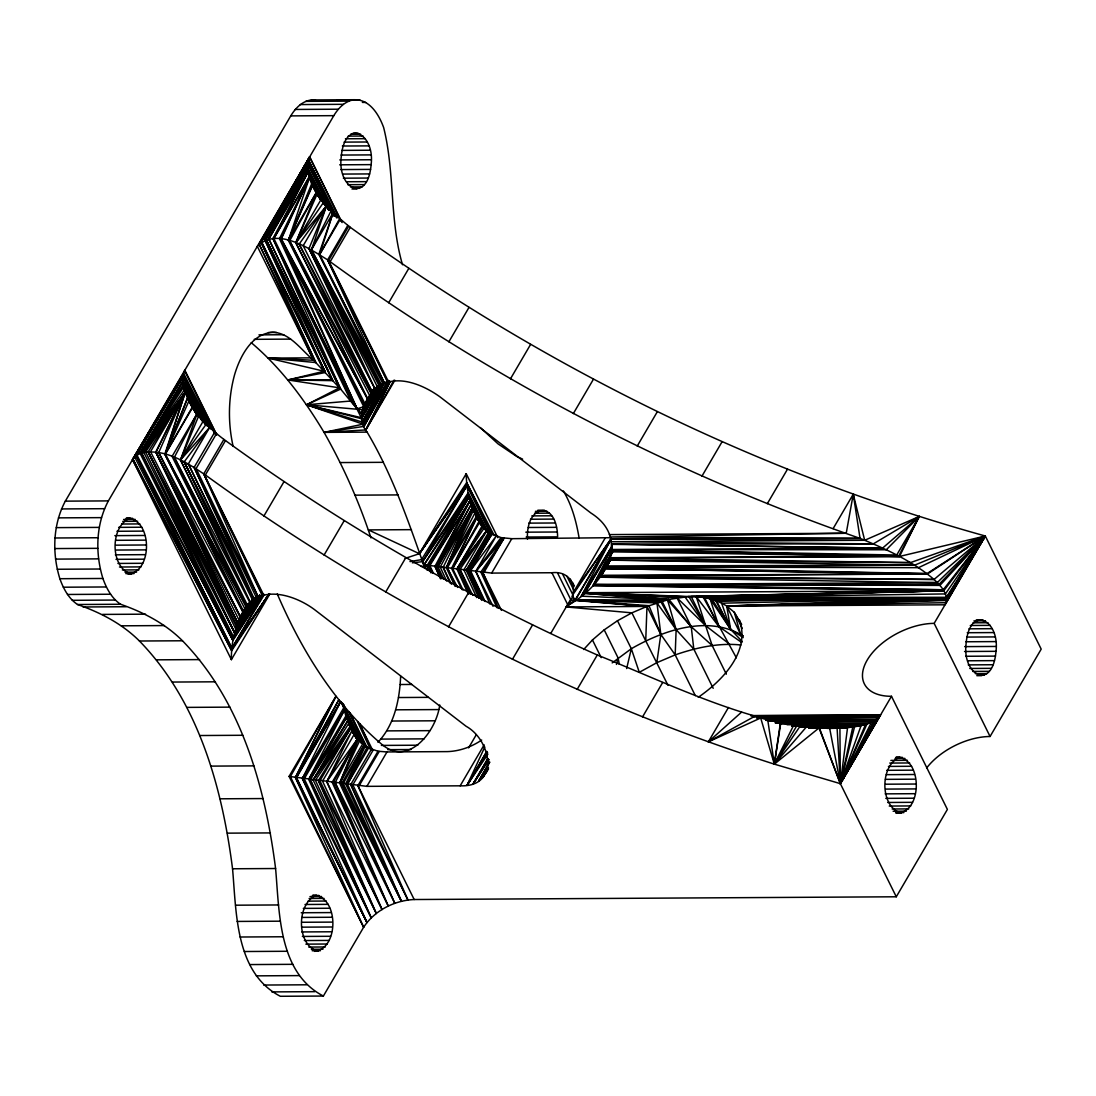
<?xml version="1.0" encoding="UTF-8"?>
<svg xmlns="http://www.w3.org/2000/svg" width="1096" height="1096" viewBox="0 0 1096 1096"><rect width="100%" height="100%" fill="white"/><g stroke="black" fill="none" stroke-linecap="round" stroke-linejoin="round"><path stroke-width="1.5" d="M427.166 570.125L427.235 565.289L469.129 497.022L485.802 530.491M128.163 574.222C153.125 571.756 152.563 518.586 126.684 518.12M314.538 951.342C339.5 948.876 338.952 895.706 313.072 895.24M371.133 164.633C375.092 132.972 344.61 117.354 341.199 157.18C337.239 188.827 367.722 204.445 371.133 164.633L339.678 164.811M527.477 539.177C525.573 504.009 556.905 499.31 557.617 536.862L526.162 537.04M896.295 813.273C923.01 813.328 922.859 757.528 896.473 757.158M996.004 651.325C999.963 619.678 969.481 604.06 966.069 643.873C962.11 675.533 992.592 691.151 996.004 651.325L964.548 651.504M550.781 633.365L566.879 605.814C600.951 588.511 634.05 540.342 590.895 513.01L439.893 396.807C423.001 384.641 396.451 373.298 377.572 387.299C365.16 398.012 354.734 417.412 367.105 432.125C392.313 474.527 408.452 521.408 424.659 567.632L427.235 565.289L431.016 572.934M342.103 222.584L309.647 156.92C301.153 185.841 330.101 211.103 350.282 227.31C541.849 366.023 757.213 472.636 985.29 535.999L934.162 623.364A54.101 30.647 -26.3 0 0 867.196 660.093A54.101 30.647 -26.3 0 0 891.486 696.289L947.396 809.423L896.281 896.788L414.178 899.528C394.409 900.391 374.544 910.516 363.639 927.243L323.375 996.045L280.329 996.278C235.092 972.837 236.489 912.461 232.544 868.772C222.104 787.024 198.362 701.577 139.439 641.009C122.108 623.706 100.38 612.513 77.528 604.513C68.582 598.512 63.404 588.607 59.855 578.715C52.087 553.494 52.745 524.724 65.322 501.146L290.755 115.888C295.345 108.326 302.14 101.079 311.36 99.955L354.405 99.722C369.832 99.339 379.01 114.779 383.641 127.52C394.916 172.346 389.423 219.967 402.506 264.766M323.375 996.045C278.137 972.59 279.535 912.215 275.589 868.525C265.15 786.791 241.408 701.33 182.484 640.776C165.154 623.46 143.425 612.267 120.574 604.266C111.628 598.265 106.449 588.36 102.901 578.469C95.133 553.247 95.79 524.477 108.367 500.899L333.801 115.655C338.376 108.079 345.185 100.832 354.405 99.722M269.808 593.991L231.379 659.655C231.092 639.968 236.585 620.254 247.778 603.965L243.518 611.226L164.852 454.032L185.21 392.423C182.717 385.395 181.087 377.079 184.854 370.188L216.378 433.975M667.998 685.329L645.722 640.831L646.983 606.417L668.944 599.43L688.85 596.512L943.752 590.771L985.29 535.999L1041.2 649.133L990.072 736.498A54.101 30.647 -26.3 0 0 926.805 767.789M695.302 695.618L675.177 654.887L676.136 629.638L667.505 599.841L584.401 593.32L612.157 546.26M377.928 742.28C394.533 724.812 399.643 699.495 400.643 676.136M896.281 896.788L840.358 783.654L847.537 727.703C858.963 726.032 873.252 725.059 880.622 714.866L751.007 715.606M740.951 644.996C718.606 642.612 696.207 647.654 675.177 654.887L660.82 634.406L646.983 606.417L631.899 612.842L617.486 620.733L631.323 648.722L639.297 672.314L656.819 662.696L660.82 634.406L656.97 602.91L575.318 600.142L611.171 539.04L581.264 596.155L667.505 599.841L691.234 626.693L712.153 645.517L726.319 674.177M891.486 696.289L840.358 783.654L774.338 764.145L780.421 722.757L775.283 722.744M262.903 593.895L232.927 640.448L140.069 453.347C163.619 447.319 186.663 462.361 205.349 474.979C378.353 600.293 570.742 699.166 774.338 764.145L780.79 722.839C717.058 708.235 657.682 679.26 597.293 654.997C466.348 596.676 341.568 524.683 225.488 440.578C208.528 428.139 193.06 412.247 185.21 392.423L140.069 453.347L134.657 456.84L132.52 459.621L231.379 659.655M742.293 641.626L730.621 629.337L726.73 606.033L945.985 602.704C948.424 593.333 940.204 585.36 934.052 579.455C912.379 561.042 886.157 549.055 860.045 538.383L610.294 536.985L846.235 533.259L853.25 494.214L864.676 540.287L919.256 516.476L899.474 556.453L610.184 558.097L910.447 562.632L985.29 535.999L945.026 604.8L726.73 606.033C715.455 599.046 702.029 596.101 688.85 596.512L585.086 592.703L612.28 546.15M780.79 722.839L819.013 727.95L840.358 783.654L852.784 727.059L810.026 727.443M277.261 593.909C301.66 650.64 335.047 704.961 382.627 745.047C409.699 766.707 436.578 730.21 439.743 704.961M626.652 668.546L631.323 648.722C663.847 630.049 708.317 614.664 743.061 635.913M616.445 664.436L618.048 657.86L604.211 629.871L617.486 620.733M808.738 727.95L819.383 727.963L840.358 783.654L854.538 726.853L799.779 727.114M645.722 640.831L631.899 612.842L566.235 606.951C579.88 593.183 573.551 570.194 551.932 572.742L491.666 573.085L424.015 564.824L468.554 494.639L486.693 531.382M205.856 424.193L182.772 376.613L136.219 455.552L232.927 640.448L141.48 452.936L185.21 392.423L158.715 452.58L242.997 612.157L247.874 603.855L243.518 611.226L246.49 606.979L165.291 454.128L185.21 392.423L195.047 412.219M373.846 389.313L371.284 393.724L295.783 242.709L326.54 205.788L328.8 210.35L326.54 205.788L309.004 248.573L381.326 384.628L311.442 249.765L333.074 212.816L334.609 215.83L333.074 212.816L319.635 254.519L384.395 382.997L327.636 259.875C308.935 248.326 277.124 226.625 257.313 246.353L313.62 360.269L340.637 389.094L361.05 413.754L377.394 385.806M333.074 212.816L318.909 254.094L382.97 383.751L311.442 249.765L326.54 205.788L299.167 244.079L372.462 392.395L374.983 387.97M728.456 707.482L708.331 741.882L760.693 717.99L757.281 718.044L760.693 717.99L774.338 764.145L819.013 727.95L829.672 728.347L840.358 783.654L861.072 725.62L801.231 726.1M197.198 413.452L174.36 457.347L250.052 602.923L180.498 459.936L197.198 413.452L198.719 416.494L197.198 413.452L172.086 456.388L246.49 606.979C262.999 584.168 296.728 595.977 315.1 610.061L466.101 726.278C491.597 740.334 499.776 787.366 460.169 785.818L366.872 786.353L289.084 776.393L335.897 696.385L295.591 777.53L366.955 922.462L302.386 778.544L340.692 701.509L343.555 704.44L362.831 744.348M195.074 411.726L192.526 406.739L165.291 454.128L187.512 397.848L192.965 408.767L187.635 398.081L165.291 454.128L192.773 407.164M326.759 781.64L354.296 734.169L356.543 738.773L350.747 728.128L319.922 780.818L382.038 909.516L322.525 781.133L352.145 730.511L326.759 781.64L388.272 906.091L332.143 782.284L357.693 738.635L335.143 782.64L394.793 903.31L339.678 783.188L357.693 738.635L326.759 781.64L382.038 909.516L318.347 780.626L350.747 728.128L345.843 716.058L342.856 703.522M311.798 183.484L317.826 195.677L311.798 183.484L288.358 240.394L367.653 399.054L372.709 390.423M372.462 392.395L295.783 242.709L316.525 192.252L288.358 240.394L309.456 177.593L319.95 198.951M254.436 597.553L252.779 600.54L184.21 461.841L253.888 599.581L188.32 463.937L209.665 427.44L184.21 461.841L250.491 602.54L180.498 459.936L198.869 415.466L200.404 418.508M358.324 739.458L362.708 743.842L339.678 783.188L358.324 739.458L354.296 734.169M837.111 728.251L826.864 728.292L837.111 728.251L840.358 783.654L865.593 724.36L780.612 723.428M341.651 783.421L401.424 901.255L347.446 784.147L364.187 744.924L341.651 783.421L394.793 903.31M479.938 522.943L472.39 507.763L446.332 567.755L455.087 586.333M323.663 202.212L295.783 242.709L317.361 193.471L320.429 199.582L309.195 176.593L273.849 238.449L361.2 417.658L380.23 383.449M312.689 185.375L288.358 240.394L312.429 184.813L318.004 196.047M165.291 454.128L189.005 400.807L192.786 408.397M809.93 727.977L847.537 727.703L839.92 728.21L840.358 783.654L866.963 723.977L779.667 723.059M487.884 754.144L467.102 785.243L484.788 746.965M481.692 740.047C471.568 746.924 459.539 751.253 447.264 751.609L386.998 751.952L378.01 751.24L368.612 747.965L347.446 784.147L365.393 745.801M339.678 783.188L359.639 740.773M482.076 526.56L473.404 510.311L446.332 567.755L476.376 516.422C469.376 503.365 466.444 488.432 466.211 473.705L419.384 553.713L405.26 558.344M249.6 602.622L237.695 622.98L156.002 452.141L185.21 392.423L143.74 452.278L234.599 632.652L256.834 596.265M449.977 582.99L443.154 567.372L472.39 507.763L437.893 566.714L443.702 578.989M767.748 719.908L774.338 764.145L793.71 725.155M295.317 777.475L335.897 696.385L290.344 776.639L363.639 927.243L295.317 777.475L366.955 922.462L296.523 777.667L340.692 701.509L361.105 743.143M311.442 249.765L331.143 210.733L332.65 213.789M394.848 380.312L365.817 429.933L390.19 381.545L365.817 429.933L324.06 432.372C304.222 399.232 280.877 367.722 251.244 342.664M750.924 715.743L880.403 715.222L840.358 783.654L871.512 722.196L775.913 721.949M612.116 548L593.005 585.565L943.752 590.771L703.344 597.389L736.375 657.819M388.532 380.531L363.05 424.179L306.551 404.767L339.486 387.82L268.808 238.955L307.99 172.017L322.156 201.034L307.99 172.017L273.849 238.449L309.456 177.593L281.343 238.955L367.653 399.054L289.659 240.805L316.525 192.252M442.003 578.77L436.016 566.481L470.006 500.667L484.542 529.45M919.256 516.476L898.761 556.056L611.856 549.617L882.595 548.082L919.256 516.476L896.706 555.028L611.856 549.617L886.294 549.767L919.256 516.476L873.334 543.863L611.924 544.041L882.595 548.082L611.979 544.356M370.955 537.876C358.885 501.256 343.075 465.91 324.06 432.372L363.05 424.179L385.162 381.942M474.828 513.243L446.332 567.755L472.499 508.078L480.117 523.395M383.682 383.189L362.214 422.056L306.551 404.767L340.637 389.094L272.945 238.531L307.99 172.017M440.441 578.757L434.961 566.331L470.006 500.667L483.459 528.19M437.893 566.714L471.239 504.352L482.5 527.176M347.446 784.147L367.201 747.13L362.708 743.842M752.76 716.496L879.019 717.031L840.358 783.654L874.17 720.826L770.365 721.168M337.527 217.72L308.401 159.674L264.917 240.065L325.361 372.503L287.892 379.956L339.486 387.82L266.287 239.681L307.428 167.414L328.896 209.925M340.637 389.094L268.808 238.955L307.428 167.414L327.019 207.35M472.39 507.763L440.222 567.002L446.593 580.949M488.501 767.173L482.898 777.489L487.953 768.871M379.901 384.71L361.433 418.672L306.551 404.767L350.871 401.013L272.945 238.531L357.091 408.808L361.2 413.302L376.914 386.381M362.214 422.056L383.408 383.093M379.175 384.806L361.2 417.658L306.551 404.767L362.488 409.712L375.503 388.066M754.336 716.633L878.732 717.346L840.358 783.654L875.033 720.264L757.61 717.962M380.065 384.819L361.433 418.672L381.874 383.723M366.955 922.462L296.098 777.612L338.87 699.81L295.591 777.53M333.335 214.186L307.729 162.4L264.917 240.065L332.129 379.723L287.892 379.956L324.169 371.243L260.999 242.271L309.647 156.92L341.199 221.474M367.105 432.125L324.06 432.372L363.94 426.399L389.149 380.792M268.808 238.955L307.62 169.044L325.813 205.884M363.94 426.399L389.258 380.819M339.555 218.816L319.635 254.519L340.185 219.406M357.693 738.635L333.184 782.407L388.272 906.091L335.143 782.64M608.732 563.002L607.074 565.933L914.543 565.194L985.29 535.999L946.465 600.498L726.73 606.033L740.458 633.954L743.006 636.05M840.358 783.654L876.732 719.127L757.61 717.442M365.817 429.933L394.026 380.148M436.016 566.481L471.239 504.352M249.34 602.69L247.669 605.65L174.36 457.347L246.49 606.979L248.189 604.047M261.848 595.224L233.297 638.694L141.48 452.936L234.599 632.652L148.166 451.826L237.695 622.98L155.769 452.1L185.21 392.423L148.166 451.826L236.448 626.597L250.724 601.581M363.05 424.179L388.258 380.463M486.008 773.118L488.542 768.776M250.463 601.649L236.859 625.227L148.166 451.826L235.722 628.953L255.656 597.375M372.393 391.423L369.832 395.848L289.659 240.805L371.284 393.724M324.169 371.243L268.205 358.104L313.62 360.269L259.053 243.983L309.647 156.92L264.917 240.065L307.428 167.414M372.667 390.834L365.078 403.917L280.795 238.887L309.456 177.593L279.48 238.709L357.091 408.808L363.762 406.726L375.202 388.011M487.898 758.459L473.308 783.64L488.912 759.692M612.513 552.37L593.827 584.552L943.231 589.771L985.29 535.999L899.474 556.453L610.335 557.713M741.677 624.46L734.265 612.253L726.73 606.033L946.506 599.992L985.29 535.999L927.422 574.003L601.485 575.29L609.979 560.618M487.597 752.582L467.102 785.243L486.775 751.404M489.624 762.131L478.623 781.023L489.693 762.186M726.73 606.033L946.41 598.238L985.29 535.999L934.052 579.455L601.033 575.852L611.075 558.59M136.219 455.552L231.845 648.558L269.287 593.717L231.818 649.024L136.219 455.552L231.9 648.174L269.287 593.676L231.667 650.709L132.52 459.621L182.772 376.613L136.904 454.991L232.927 640.448M196.718 414.233L184.429 389.861L140.069 453.347L182.621 380.627L203.226 421.782M295.783 242.709L321.251 199.184L323.539 203.774L321.251 199.184M326.54 205.788L303.181 245.71L375.216 389.299L309.004 248.573L380.408 385.107M209.665 427.44L180.498 459.936L203.349 420.891L204.897 423.933L203.349 420.891M214.775 432.057L216.282 435.112L214.775 432.057L194.102 467.389L254.382 599.211L188.32 463.937M216.529 433.632L196.088 468.567L258.163 596.923L203.774 473.828L223.899 439.428M327.636 259.875L387.71 381.97L327.636 259.875L347.761 225.475M388.464 381.737L328.567 260.56L348.692 226.16M205.349 474.979L225.488 440.578M833.124 528.615L853.25 494.214L860.045 538.383C671.149 472.595 491.994 379.285 330.156 261.711L350.282 227.31M263.903 516.01L284.028 481.61M388.696 302.743L408.822 268.356M248.025 603.869L240.257 617.13L156.002 452.141L238.983 620.035L248.408 603.937M375.065 387.902L364.434 405.136L373.859 389.025L364.434 405.136L280.795 238.887L357.091 408.808M254.656 598.375L236.448 626.597L252.203 599.622M141.48 452.936L233.654 637.064L257.45 596.279M324.074 555.083L344.199 520.682M448.867 341.829L468.992 307.428M385.682 592.073L405.808 557.672M510.476 378.819L530.601 344.418M427.235 565.289L424.358 566.331L422.522 561.659L467.006 485.569L491.337 534.505M356.186 737.416L346.418 717.633L310.168 779.598L371.215 917.818L302.386 778.544L343.706 707.934L343.555 704.44M432.687 573.181L429.002 565.536L469.129 497.022L424.015 564.824M318.347 780.626L376.298 913.461L313.127 779.982L347.651 720.963L355.2 736.156M455.922 586.429L447.305 567.879L476.911 517.285L479.952 523.395M468.17 593.785L456.936 569.016L482.473 525.381L483.966 528.464M488.98 531.656L466.444 570.167L478.87 598.183M485.131 601.54L470.458 570.66L491.994 533.875L501.023 537.629L511.791 538.684L610.636 537.698M401.424 901.255L345.665 783.928L364.187 744.924L343.254 783.626L401.424 901.255L350.734 784.599L371.434 749.226M373.215 750.02L352.816 784.873L407.945 899.98L357.885 785.64L378.01 751.24M448.538 626.857L468.663 592.47M573.331 413.603L593.457 379.202M359.104 785.818L379.243 751.418M483.911 572.55L504.037 538.163L475.801 571.359L489.926 604.019M366.872 786.353L386.998 751.952M491.666 573.085L511.791 538.684M512.435 659.34L532.56 624.939M637.228 446.072L657.353 411.671M468.595 747.883L476.349 734.621M460.169 785.818L484.158 744.828M605.088 538.163L573.4 592.32L611.061 538.958L860.045 538.383M566.879 605.814L570.249 600.046L646.983 606.417L566.235 606.951L574.921 600.403L611.157 539.054M467.102 785.243L486.843 751.514M487.98 758.569L473.308 783.64L488.802 759.583M612.513 552.206L593.005 585.565L943.231 589.771M577.167 689.384L597.293 654.997M701.961 476.13L722.086 441.729M642.53 716.935L662.655 682.534M767.323 503.667L787.449 469.266M801.354 726.881L806.478 726.867L774.338 764.145L796.902 725.579L791.764 725.566M156.002 452.141L240.394 616.829L247.271 605.102M263.451 594.347L231.9 648.174L264.383 594.443M296.098 777.612L340.692 701.509M358.255 740.458L345.843 716.058L308.716 779.407L371.215 917.818L304.222 778.804L344.322 710.29L359.474 740.718M606.472 566.947L918.503 567.673L985.29 535.999L945.41 593.922L703.344 597.389L946.369 597.306L985.29 535.999L926.956 573.619L606.472 566.947L914.543 565.194L609.376 560.138L611.116 557.193M610.828 557.193L593.827 584.552L939.93 585.401L985.29 535.999L937.244 582.606L599.923 577.195L610.91 558.535M601.033 575.852L927.422 574.003L605.458 568.66L609.006 562.645M215.049 434.112L183.416 373.503L132.52 459.621L182.964 375.668L209.007 427.646M601.485 575.29L610.143 560.631M236.448 626.597L252.149 600.17M182.772 376.613L134.657 456.84L231.818 649.024L132.89 459.032L231.667 650.709M364.434 405.136L373.983 389.203M198.253 416.138L183.594 387.135L140.069 453.347L182.813 382.299L202.664 421.618M233.297 638.694L259.793 595.032M346.418 717.633L308.716 779.407L344.322 710.29L302.386 778.544M483.117 526.203L484.638 529.245L483.117 526.203L487.09 530.217L456.936 569.016L483.117 526.203L479.829 521.984L452.607 568.509L463.06 589.99M581.264 596.155L612.075 546M233.654 637.064L259.629 594.977M498.447 608.403L482.678 572.372L504.037 538.163L480.856 572.085L496.981 607.718M140.069 453.347L183.128 384.97L198.335 415.302M347.651 720.963L310.168 779.598L376.298 913.461L315.429 780.27L350.747 728.128L313.127 779.982L348.61 723.566L355.145 736.608M490.172 532.56L466.444 570.167L481.774 600.375M429.002 565.536L470.006 500.667L429.81 565.646L433.482 573.372M412.343 562.837L422.522 561.659L468.129 492.899L488.46 532.314M456.936 569.016L484.432 527.519L485.939 530.574M411.452 529.656L368.407 529.902L419.384 553.713L466.663 482.651L494.255 535.478M774.338 764.145L800.19 726.032L791.655 726.004M491.433 533.505L466.444 570.167L491.994 533.875L487.09 530.217L457.977 569.139L469.006 593.881M409.959 561.577L421.563 559.631L467.006 485.569L419.384 553.713L466.841 484.336L491.734 534.697M422.522 561.659L468.554 494.639M419.384 553.713L466.882 484.802L491.762 534.999M313.127 779.982L350.008 726.538L353.789 734.265M470.691 594.375L459.936 569.372L487.09 530.217L463.896 569.851L476.746 597.594M180.498 459.936L206.349 424.001M470.458 570.66L496.2 536.04L475.801 571.359L493.036 606.28M501.023 537.629L475.801 571.359L502.804 537.972M583.689 649.503L592.457 639.954L604.211 629.871M985.29 535.999L939.025 584.374L593.827 584.552L937.244 582.606M741.567 712.126L708.331 741.882L754.651 716.346M612.171 662.902L631.323 648.722M698.262 697.289C722.305 680.753 750.541 651.764 739.499 620.048M656.819 662.696L675.177 654.887M129.999 518.107C109.778 526.381 109.943 567.961 131.465 574.208M316.374 895.213C296.167 903.488 296.317 945.067 317.854 951.314M899.789 757.144C879.567 765.419 879.732 806.999 901.268 813.246M713.195 688.315L693.809 649.092L691.234 626.693L668.944 599.43L585.086 592.703L943.752 590.771L691.165 596.539L705.619 625.652L712.153 645.517M729.662 644.243L705.619 625.652L696.234 596.608L943.752 590.771M703.344 597.389L946.41 598.238L721.648 603.197L730.621 629.337L743.239 637.639M829.672 728.347L839.92 728.21L826.274 728.292M946.41 598.238L716.565 601.005L730.621 629.337L710.14 598.868L946.41 598.238L715.852 600.69L730.621 629.337L712.373 599.581L946.41 598.238L704.564 597.663L718.88 626.542L741.759 642.503M792.203 725.21L865.593 724.36L780.064 723.84M336.938 100.284L360.105 100.147M305.716 101.366L348.761 101.12M362.379 102.421L365.694 102.408M300.304 104.558L343.349 104.312M295.262 109.449L338.308 109.203M290.755 115.888L333.801 115.655M353.09 133.109L358.063 133.082M350.693 134.205L360.625 134.15M348.172 136.109L363.064 136.027M345.418 138.781L365.297 138.671M344.062 142.11L367.242 141.987M342.363 146.028L368.845 145.878M341.938 150.385L370.078 150.221M341.075 155.057L370.886 154.892M339.787 159.92L371.243 159.742M340.788 169.579L370.585 169.401M343.103 174.072L369.585 173.922M343.349 178.182L368.188 178.045M346.555 181.758L366.42 181.648M347.788 184.703L364.338 184.608M350.432 186.923L362.009 186.868M352.885 188.361L359.515 188.32M351.939 188.978L356.899 188.95M268.383 332.54C288.138 329.814 300.277 349.323 313.62 360.269M258.971 334.869L283.796 334.732M254.231 339.322L290.646 339.116M311.25 357.858L268.205 358.104L315.826 362.557L260.999 242.271L325.361 372.503L261.588 241.805L309.647 156.92L261.259 242.038L325.361 372.503M340.267 462.567L383.312 462.32M355.09 495.159L398.136 494.913M65.322 501.146L108.367 500.899M61.486 508.941L104.531 508.695M537.821 510.229L544.438 510.188M535.423 511.325L547.014 511.257M534.547 513.229L549.452 513.147M58.444 517.86L101.49 517.627M531.807 515.901L551.672 515.791M125.999 518.367L132.63 518.326M123.601 519.463L135.192 519.394M122.725 521.367L137.63 521.285M530.437 519.23L553.617 519.093M121.642 524.025L139.85 523.915M528.738 523.135L555.234 522.984M56.28 527.642L99.325 527.395M118.628 527.368L141.809 527.231M528.313 527.491L556.467 527.34M116.93 531.272L143.412 531.122M525.806 532.177L557.261 531.998M114.847 535.643L144.645 535.465M609.376 534.601L846.235 533.259M55.047 537.985L98.092 537.739M115.642 540.314L145.439 540.136M115.998 545.164L145.809 544.986M54.8 548.575L97.845 548.329M115.902 550.055L145.7 549.877M115.34 554.823L145.152 554.658M55.54 559.111L98.585 558.864M116.012 559.33L144.151 559.179M117.916 563.44L142.754 563.289M119.464 567.016L140.987 566.892M420.96 566.344L424.358 566.331M57.239 569.249L100.284 569.016M122.355 569.961L138.904 569.865M124.985 572.181L136.575 572.112M125.793 573.619L134.082 573.578M59.855 578.715L102.901 578.469M63.308 587.209L106.353 586.963M67.486 594.47L110.532 594.238M72.281 600.307L115.327 600.06M77.528 604.513L120.574 604.266M83.077 606.979L126.122 606.732M102.49 614.418L145.535 614.171M976.303 619.815L982.934 619.774M121.355 625.816L164.4 625.569M973.906 620.911L985.496 620.843M973.029 622.816L987.934 622.734M970.289 625.487L990.154 625.364M968.933 628.816L992.113 628.679M967.234 632.721L993.716 632.57M139.439 641.009L182.484 640.776M966.795 637.077L994.949 636.913M965.946 641.763L995.757 641.585M964.658 646.626L996.113 646.448M156.523 659.833L199.568 659.6M965.645 656.271L995.456 656.107M967.974 660.778L994.456 660.628M968.22 664.888L993.058 664.738M969.768 668.464L991.291 668.341M972.659 671.41L989.208 671.314M975.289 673.629L986.88 673.561M977.755 675.068L984.386 675.026M976.81 675.684L981.769 675.657M172.387 682.055L215.433 681.808M400.273 684.52L411.849 684.452M398.506 697.536L428.303 697.357M186.854 707.386L229.9 707.139M395.615 709.811L438.66 709.578M391.669 721.031L434.715 720.798M769.132 720.867L875.033 720.264L762.46 718.497M775.31 722.785L780.421 722.757M787.038 724.744L865.593 724.36L787.051 724.1M386.792 730.881L429.838 730.648M199.732 735.526L242.778 735.279M381.093 739.101L424.138 738.855M381.381 745.417L417.795 745.212M387.792 749.664L410.973 749.541M895.788 757.405L902.419 757.363M895.048 758.487L904.981 758.432M890.87 760.418L907.42 760.323M210.87 766.118L253.916 765.871M889.774 763.076L909.653 762.953M888.418 766.405L911.598 766.268M886.719 770.31L913.201 770.159M886.294 774.667L914.434 774.502M885.431 779.352L915.242 779.174M885.801 784.202L915.598 784.037M885.691 789.093L915.489 788.915M885.143 793.86L914.941 793.696M220.118 798.806L263.163 798.559M885.801 798.368L913.941 798.217M887.705 802.478L912.543 802.327M889.253 806.053L910.776 805.93M892.144 808.999L908.694 808.903M893.13 811.232L906.365 811.15M895.583 812.657L903.871 812.615M227.379 833.152L270.424 832.919M232.544 868.772L275.589 868.525M312.387 895.487L319.005 895.446M309.99 896.583L321.58 896.514M309.113 898.487L324.019 898.391M308.031 901.145L326.238 901.035M305.003 904.488L328.184 904.351M235.572 905.2L278.617 904.953M303.304 908.392L329.8 908.242M301.222 912.749L331.019 912.584M302.03 917.421L331.828 917.256M237.147 921.435L280.192 921.188M302.386 922.27L332.184 922.106M302.277 927.161L332.088 926.997M301.729 931.943L331.526 931.778M302.386 936.45L330.54 936.285M240.093 937.012L283.138 936.765M304.304 940.546L329.129 940.409M305.839 944.136L327.362 944.012M308.73 947.067L325.293 946.985M311.374 949.3L322.964 949.232M312.182 950.739L320.457 950.684M244.353 951.52L287.399 951.273M249.806 964.576L292.851 964.329M256.313 975.851L299.359 975.604M263.698 985.044L306.743 984.797M271.781 991.907L314.826 991.661M646.983 606.417L575.318 600.142L667.505 599.841M765.94 720.387L875.033 720.264L766.049 719.798M765.748 720.278L875.033 720.264M791.778 725.579L796.902 725.579M786.846 724.155L865.593 724.36M276.658 332.485C253.286 330.458 240.257 355.488 234.626 374.599C228.187 397.93 227.831 422.809 233.133 446.387M599.923 577.195L934.052 579.455M873.334 543.863L611.513 541.725L864.676 540.287L611.02 538.876L572.455 595.292L574.921 600.403L572.167 596.197M609.376 560.138L910.447 562.632M779.749 723.182L866.963 723.977M660.82 634.406L648.969 605.691L575.318 600.142L662.121 601.32L676.136 629.638L693.809 649.092M287.892 379.956L333.006 380.655L266.287 239.681L332.129 379.723M605.458 568.66L926.956 573.619M611.568 551.85L899.474 556.453L611.842 550.576M575.318 600.142L660.847 601.677L676.136 629.638L656.97 602.91M676.958 597.758L585.086 592.703L684.836 596.758L705.619 625.652L676.958 597.758L691.234 626.693M584.401 593.32L668.944 599.43M311.36 99.955L315.634 100.284M522.641 459.142L516.709 456.47L498.064 443.894L480.267 427.55M367.201 747.13L368.612 747.965M328.567 260.56L330.156 261.711M696.234 596.608L718.88 626.542L710.14 598.868M563.33 490.926C571.961 505.215 576.332 521.641 579.099 537.985M688.85 596.512L705.619 625.652M367.653 399.054L280.795 238.887L363.762 406.726M242.997 612.157L164.852 454.032L246.49 606.979M447.305 567.879L457.607 587.442M299.167 244.079L375.216 389.299M164.852 454.032L245.025 609.075M379.175 385.956L309.004 248.573L377.572 387.299M237.695 622.98L150.536 451.703L185.21 392.423L145.658 451.949L234.599 632.652M318.909 254.094L384.395 382.997M331.143 210.733L332.677 213.775M184.512 370.804L216.666 435.112M182.621 380.627L203.281 421.96M183.594 387.135L197.294 414.494M320.416 199.595L309.195 176.593L320.512 199.499M348.61 723.566L353.94 734.238M350.734 784.599L407.945 899.98M158.715 452.58L240.394 616.829M934.162 623.364L990.072 736.498M742.28 628.46L734.265 612.253L740.458 633.954M572.55 582.428L574.057 585.483M570.29 579.058L574.071 586.703M566.988 576.332L573.783 590.086M562.728 574.331L573.304 595.745M592.457 639.954L601.197 657.627M557.659 573.126L571.263 600.649M551.932 572.742L567.797 604.855M466.211 473.705L497.844 537.698M482.254 527.135L479.253 521.052L452.607 568.509L476.911 517.285L451.566 568.386L462.06 589.634M482.678 572.372L501.447 610.335M482.404 599.389L468.06 570.358L491.994 533.875L469.746 570.564L484.418 601.074M459.936 569.372L472.773 595.347M443.154 567.372L451.497 584.25M434.961 566.331L440.976 578.51M372.435 749.719L359.666 723.894L371.599 750.102M207.98 426.262L182.964 375.668L207.213 426.111M367.064 748.198L349.021 711.66L365.612 747.088M182.813 382.299L201.719 420.522M184.429 389.861L196.499 414.274M262.163 595.361L203.774 473.828L263.656 594.991M357.885 785.64L414.178 899.528M258.163 596.923L194.102 467.389L256.546 597.909M289.084 776.393L363.639 927.243M333.321 214.556L307.729 162.4L334.239 216.131M307.729 162.4L334.198 216.118M332.444 213.624L307.579 163.208L264.917 240.065L307.647 162.77L333.252 214.83M325.731 205.843L307.62 169.044L325.512 206.007M473.404 510.311L480.13 523.984M345.843 716.058L357.077 738.896M466.663 482.651L492.104 534.588M468.129 492.899L487.693 532.766M349.98 712.934L367.229 748.02M183.416 373.503L210.459 428.824M272.945 238.531L353.707 404.561M203.774 473.828L262.903 595.183M308.401 159.674L336.595 217.926M259.053 243.983L315.826 362.557M357.502 721.62L370.475 749.541M618.048 657.86L619.322 664.245M760.693 717.99L757.281 718.031L760.693 717.99M800.19 726.032L791.641 726.086L800.19 726.032M819.383 727.963L809.108 728.018L819.383 727.963M194.047 409.794L192.526 406.739L194.033 409.808"/></g></svg>
